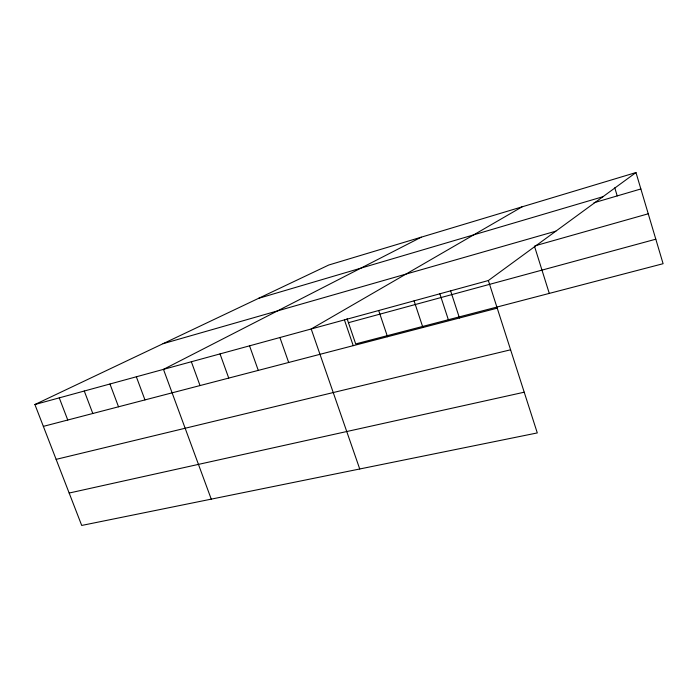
<?xml version="1.0" encoding="UTF-8"?>
<svg xmlns="http://www.w3.org/2000/svg" width="698" height="698" viewBox="0 0 698 698"><rect width="100%" height="100%" fill="white"/><g stroke="black" fill="none" stroke-linecap="round" stroke-linejoin="round"><path stroke-width="1.05" d="M488.356 280.535L537.294 432.926L81.71 525.446L34.9 404.526L488.356 280.535L635.983 172.554L663.1 263.704L355.692 343.922L347.081 318.689M522.121 206.826L311.195 328.976L359.732 468.977M421.269 237.18L163.472 369.373L211.25 499.14M34.9 404.526L328.758 265.022L635.983 172.554M258.6 298.334L602.967 196.705M594.024 202.725L640.869 188.966M163.062 343.686L555.844 231.169M535.445 245.687L648.25 213.789M348.45 322.694L655.815 239.196M43.355 426.373L497.22 308.158M56.128 459.363L510.596 349.794M69.163 493.041L524.215 392.206M59.26 397.869L67.758 420.022M84.275 391.028L92.808 413.495M109.961 384.005L118.529 406.794M136.346 376.789L144.957 399.91M191.348 361.747L200.029 385.566M220.027 353.903L228.735 378.089M249.544 345.833L258.277 370.402M279.915 337.527L288.675 362.48M344.419 319.893L353.232 345.667M378.691 310.523L387.521 336.733M414.071 300.847L422.918 327.519M439.757 293.526L448.36 319.736M450.603 290.857L459.467 318M534.406 245.984L549.282 293.404M614.772 187.797L617.215 195.911"/></g></svg>
